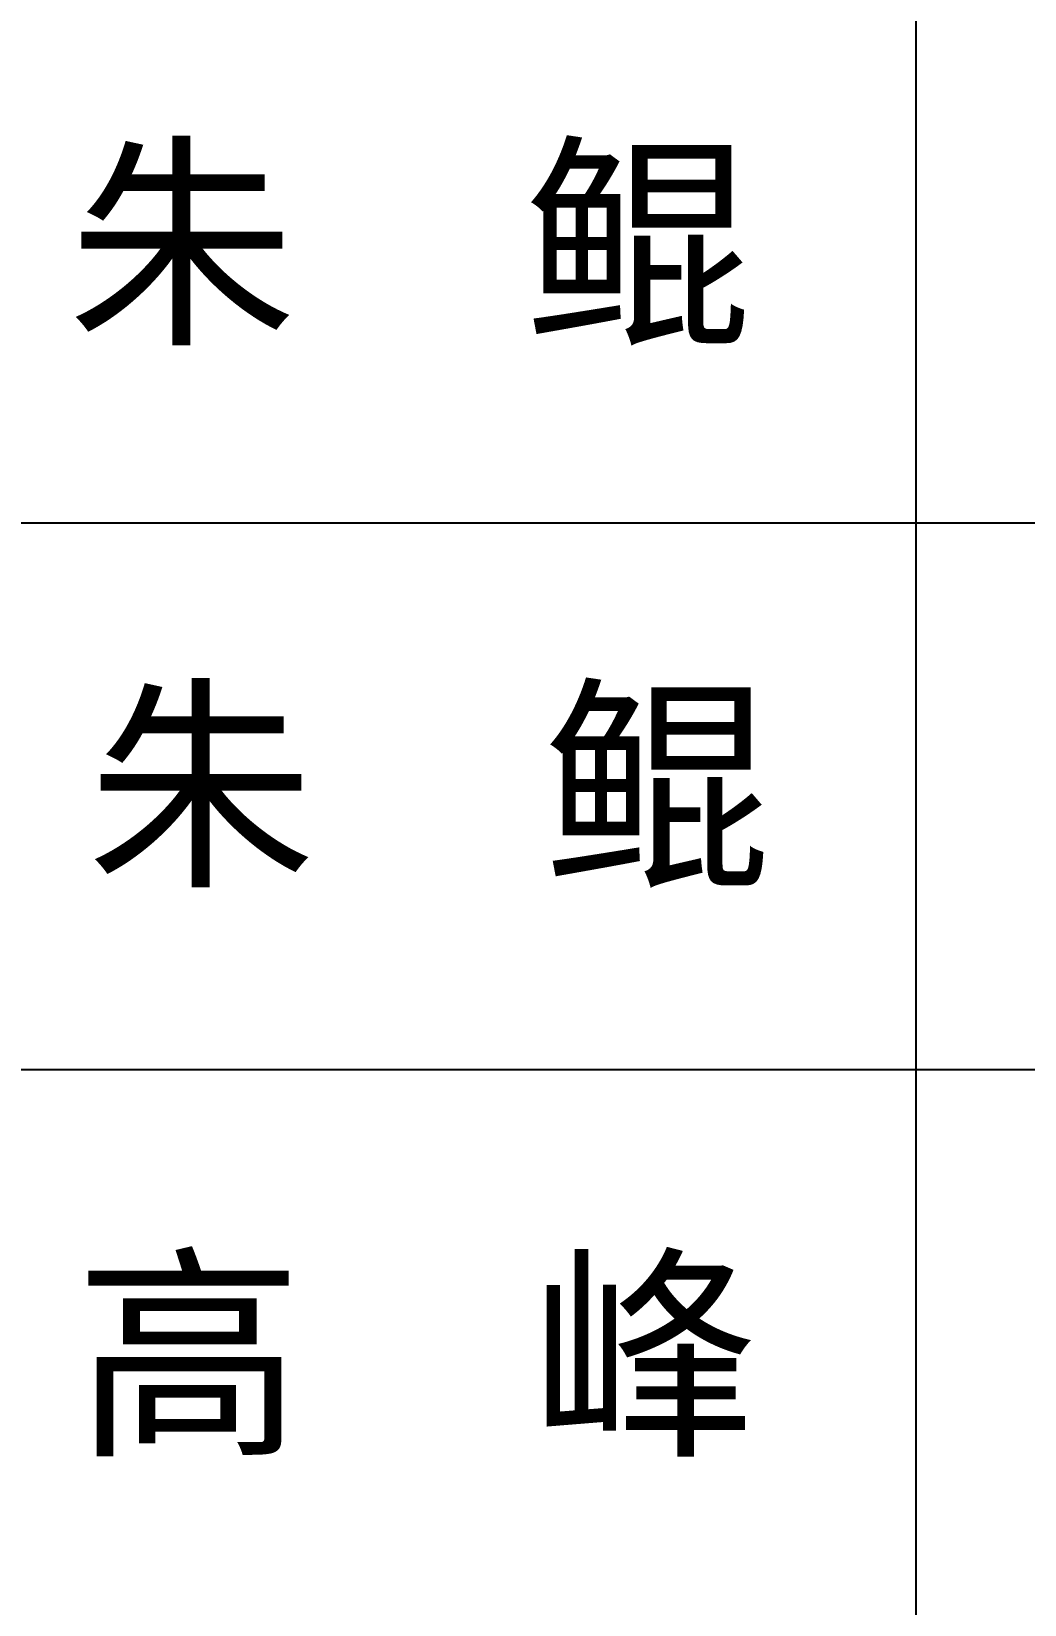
# Model space of a CAD drawing. Extents: x -21908402 to 2681150, y 103181 to 5079726.
# Drawn here: x 1561795 to 1564519, y 399408 to 403726 of the extents above; entities that cross this region are included whole.
import ezdxf

# ---------------------------------------------------------------- set-up
doc = ezdxf.new("R2010")
doc.units = 0
doc.header["$LTSCALE"] = 1000
doc.layers.add('PUB_TITLE', color=4, linetype='Continuous')
doc.layers.add('签名', color=255, linetype='Continuous')
doc.styles.add('-黑体', font='simhei.ttf', dxfattribs={"width": 0.8})

# ---------------------------------------------------------------- blocks, each defined once
blk = doc.blocks.new('GFDD')
at = {"layer": 'PUB_TITLE', "color": 4}
for p, q in [((1625296.2, 395093.6), (1625296.2, 405593.6)), ((1619746.2, 401093.6), (1627996.2, 401093.6)), ((1619746.2, 399593.6), (1627996.2, 399593.6))]:
    blk.add_line(p, q, dxfattribs=at)
at = {"layer": '签名', "linetype": 'Continuous', "style": '-黑体'}
for s, p in [('朱  鲲', (1622968, 401631.4)), ('朱  鲲', (1623020.6, 400143.1)), ('高  峰', (1622988.4, 398580.8))]:
    blk.add_text(s, height=459, dxfattribs=at).set_placement(p)

msp = doc.modelspace()

# ---------------------------------------------------------------- block references
msp.add_blockref('GFDD', (-61074.5, 1283.2))

doc.saveas('drawing.dxf')
